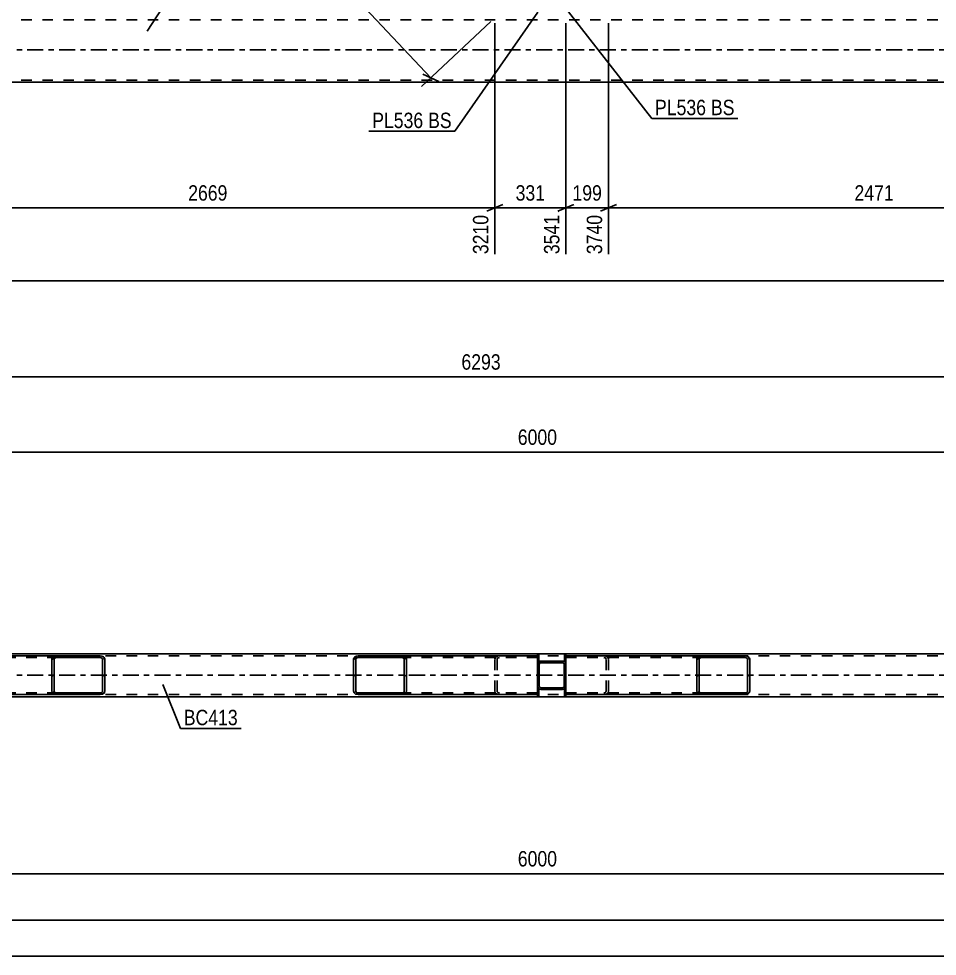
# Model space of a CAD drawing. Header units: millimetres. Extents: x -178 to 1011, y -683 to 158.
# Drawn here: x -0.2 to 170.7, y -296.2 to -121.8 of the extents above; entities that cross this region are included whole.
import ezdxf

# ---------------------------------------------------------------- set-up
doc = ezdxf.new("R2010")
doc.units = ezdxf.units.MM
doc.linetypes.add('DXK_LINE_DOT2', pattern=[3.9198, 1.9599, -1.9599])
doc.linetypes.add('DXK_LINE_DOT3', pattern=[5.9187, 2.979, -0.9799, 0.9799, -0.9799])
doc.styles.add('Arial Narrow', font='ARIALN.TTF', dxfattribs={"height": 0.2})

# ---------------------------------------------------------------- blocks, each defined once
blk = doc.blocks.new('Part-570387747-8058 - 7586')
at = {"color": 7, "linetype": 'DXK_LINE_DOT2'}
for p, q in [((798, -122), (-40, -122)), ((798, -133.2), (-40, -133.2)), ((798, -133.6), (-27.5, -133.6))]:
    blk.add_line(p, q, dxfattribs=at)
at = {"color": 7, "linetype": 'DXK_LINE_DOT3'}
blk.add_line((-40, -127.6), (798, -127.6), dxfattribs=at)
at = {"color": 2, "linetype": 'Continuous'}
blk.add_line((206.43, -133.6), (-14.5, -133.6), dxfattribs=at)
blk = doc.blocks.new('Part-570387747-6488 - 6363')
at = {"linetype": 'Continuous'}
h = blk.add_hatch(dxfattribs=at)
h.set_pattern_fill('', scale=0.7, style=0, pattern_type=0)
h.set_pattern_definition([(45, (71.4646, -247.493), (-1.57154, 1.57154), [])])
h.paths.add_polyline_path([(71.13, -247.54), (71.46, -247.49), (71.75, -247.35), (71.94, -247.15), (72.01, -246.9), (72.01, -240.98), (71.94, -240.74), (71.75, -240.53), (71.46, -240.39), (71.13, -240.34), (63, -240.34), (62.67, -240.39), (62.38, -240.53), (62.19, -240.74), (62.12, -240.98), (62.12, -246.9), (62.19, -247.15), (62.38, -247.35), (62.67, -247.49), (63, -247.54)])
h.paths.add_polyline_path([(62.83, -247.2), (62.69, -247.13), (62.6, -247.02), (62.56, -246.9), (62.56, -240.98), (62.6, -240.86), (62.69, -240.76), (62.83, -240.69), (63, -240.66), (71.13, -240.66), (71.3, -240.69), (71.44, -240.76), (71.53, -240.86), (71.57, -240.98), (71.57, -246.9), (71.53, -247.02), (71.44, -247.13), (71.3, -247.2), (71.13, -247.22), (63, -247.22)])
at = {"color": 2, "linetype": 'Continuous'}
for p, q in [((63, -240.34), (62.67, -240.39)), ((62.83, -240.69), (63, -240.66)), ((63, -240.34), (71.13, -240.34)), ((63, -240.66), (71.13, -240.66)), ((96.36, -240.34), (71.13, -240.34)), ((71.46, -240.39), (71.13, -240.34)), ((71.13, -240.66), (71.3, -240.69)), ((62.19, -240.74), (62.12, -240.98)), ((62.12, -246.9), (62.12, -240.98)), ((62.56, -240.98), (62.6, -240.86)), ((62.56, -246.9), (62.56, -240.98)), ((71.53, -240.86), (71.57, -240.98)), ((71.57, -246.9), (71.57, -240.98)), ((72.01, -240.98), (71.94, -240.74)), ((72.01, -246.9), (72.01, -240.98)), ((96.36, -241.3), (96.36, -241.94)), ((96.36, -245.94), (96.36, -246.58)), ((62.12, -246.9), (62.19, -247.15)), ((62.6, -247.02), (62.56, -246.9)), ((62.67, -247.49), (63, -247.54)), ((63, -247.22), (62.83, -247.2)), ((63, -247.22), (71.13, -247.22)), ((63, -247.54), (71.13, -247.54)), ((71.3, -247.2), (71.13, -247.22)), ((71.13, -247.54), (71.46, -247.49)), ((96.36, -247.54), (71.13, -247.54)), ((71.57, -246.9), (71.53, -247.02)), ((71.94, -247.15), (72.01, -246.9))]:
    blk.add_line(p, q, dxfattribs=at)
at = {"color": 7, "linetype": 'DXK_LINE_DOT2'}
for p, q in [((71.13, -240.34), (63, -240.34)), ((96.36, -240.66), (63, -240.66)), ((88.96, -240.39), (89.29, -240.34)), ((89.29, -240.66), (89.13, -240.69)), ((96.36, -240.34), (96.36, -241.3)), ((88.42, -240.98), (88.48, -240.74)), ((88.42, -246.9), (88.42, -240.98)), ((88.89, -240.86), (88.86, -240.98)), ((88.86, -246.9), (88.86, -240.98)), ((96.36, -241.94), (96.36, -245.94)), ((96.36, -247.22), (63, -247.22)), ((71.13, -247.54), (63, -247.54)), ((88.48, -247.15), (88.42, -246.9)), ((88.86, -246.9), (88.89, -247.02)), ((89.29, -247.54), (88.96, -247.49)), ((89.13, -247.2), (89.29, -247.22)), ((96.36, -246.9), (96.36, -246.58)), ((96.36, -247.54), (96.36, -246.9))]:
    blk.add_line(p, q, dxfattribs=at)
at = {"color": 2, "linetype": 'Continuous'}
for centre, radius, start, end in [((62.87, -241.17), 0.802, 104.5547, 147.5896), ((62.93, -241.07), 0.401, 104.5547, 147.5896), ((71.2, -241.07), 0.401, 32.4104, 75.4453), ((71.26, -241.17), 0.802, 32.4104, 75.4453), ((62.87, -246.72), 0.802, 212.4104, 255.4453), ((62.93, -246.81), 0.401, 212.4104, 255.4453), ((71.2, -246.81), 0.401, 284.5547, 327.5896), ((71.26, -246.72), 0.802, 284.5547, 327.5896)]:
    blk.add_arc(centre, radius, start, end, dxfattribs=at)
at = {"color": 7, "linetype": 'DXK_LINE_DOT2'}
for centre, radius, start, end in [((89.16, -241.17), 0.802, 104.5547, 147.5896), ((89.23, -241.07), 0.401, 104.5547, 147.5896), ((89.16, -246.72), 0.802, 212.4104, 255.4453), ((89.23, -246.81), 0.401, 212.4104, 255.4453)]:
    blk.add_arc(centre, radius, start, end, dxfattribs=at)
blk = doc.blocks.new('Part-570387747-6525 - 6363')
at = {"color": 7, "linetype": 'DXK_LINE_DOT2'}
for p, q in [((798, -240.34), (-40, -240.34)), ((798, -247.54), (-40, -247.54))]:
    blk.add_line(p, q, dxfattribs=at)
at = {"color": 2, "linetype": 'Continuous'}
for p, q in [((793.2, -239.94), (-35.2, -239.94)), ((793.2, -247.94), (-35.2, -247.94))]:
    blk.add_line(p, q, dxfattribs=at)
at = {"color": 7, "linetype": 'DXK_LINE_DOT3'}
blk.add_line((-40, -243.94), (798, -243.94), dxfattribs=at)
blk = doc.blocks.new('Part-570387747-6581 - 6363')
at = {"color": 2, "linetype": 'Continuous'}
for p, q in [((96.36, -247.78), (96.36, -246.58)), ((96.6, -246.58), (96.36, -246.58)), ((96.6, -246.58), (96.6, -247.78)), ((96.6, -246.58), (96.6, -247.78)), ((96.6, -247.78), (96.36, -247.78))]:
    blk.add_line(p, q, dxfattribs=at)
at = {"color": 7, "linetype": 'DXK_LINE_DOT2'}
for p, q in [((96.36, -247.78), (96.36, -246.58)), ((96.6, -246.58), (96.6, -246.58)), ((96.6, -247.78), (96.6, -247.78))]:
    blk.add_line(p, q, dxfattribs=at)
blk = doc.blocks.new('Part-570387747-6588 - 6363')
at = {"linetype": 'Continuous'}
h = blk.add_hatch(dxfattribs=at)
h.set_pattern_fill('', scale=0.7, style=0, pattern_type=0)
h.set_pattern_definition([(45, (15.336, -247.493), (-1.57154, 1.57154), [])])
h.paths.add_polyline_path([(15, -247.54), (15.34, -247.49), (15.62, -247.35), (15.81, -247.15), (15.88, -246.9), (15.88, -240.98), (15.81, -240.74), (15.62, -240.53), (15.34, -240.39), (15, -240.34), (6.87, -240.34), (6.54, -240.39), (6.25, -240.53), (6.06, -240.74), (5.99, -240.98), (5.99, -246.9), (6.06, -247.15), (6.25, -247.35), (6.54, -247.49), (6.87, -247.54)])
h.paths.add_polyline_path([(6.71, -247.2), (6.56, -247.13), (6.47, -247.02), (6.43, -246.9), (6.43, -240.98), (6.47, -240.86), (6.56, -240.76), (6.71, -240.69), (6.87, -240.66), (15, -240.66), (15.17, -240.69), (15.31, -240.76), (15.41, -240.86), (15.44, -240.98), (15.44, -246.9), (15.41, -247.02), (15.31, -247.13), (15.17, -247.2), (15, -247.22), (6.87, -247.22)])
at = {"color": 2, "linetype": 'Continuous'}
for p, q in [((-18.36, -240.34), (-18.36, -247.54)), ((-18.36, -240.34), (6.87, -240.34)), ((6.87, -240.34), (6.54, -240.39)), ((6.71, -240.69), (6.87, -240.66)), ((6.87, -240.34), (15, -240.34)), ((6.87, -240.66), (15, -240.66)), ((15.34, -240.39), (15, -240.34)), ((15, -240.66), (15.17, -240.69)), ((6.06, -240.74), (5.99, -240.98)), ((5.99, -246.9), (5.99, -240.98)), ((6.43, -240.98), (6.47, -240.86)), ((6.43, -246.9), (6.43, -240.98)), ((15.41, -240.86), (15.44, -240.98)), ((15.44, -246.9), (15.44, -240.98)), ((15.88, -240.98), (15.81, -240.74)), ((15.88, -246.9), (15.88, -240.98)), ((-18.36, -247.54), (6.87, -247.54)), ((5.99, -246.9), (6.06, -247.15)), ((6.47, -247.02), (6.43, -246.9)), ((6.54, -247.49), (6.87, -247.54)), ((6.87, -247.22), (6.71, -247.2)), ((6.87, -247.22), (15, -247.22)), ((6.87, -247.54), (15, -247.54)), ((15.17, -247.2), (15, -247.22)), ((15, -247.54), (15.34, -247.49)), ((15.44, -246.9), (15.41, -247.02)), ((15.81, -247.15), (15.88, -246.9))]:
    blk.add_line(p, q, dxfattribs=at)
at = {"color": 7, "linetype": 'DXK_LINE_DOT2'}
for p, q in [((-18.36, -240.66), (15, -240.66)), ((-11.29, -240.34), (-10.96, -240.39)), ((-11.13, -240.69), (-11.29, -240.66)), ((6.87, -240.34), (15, -240.34)), ((-10.85, -240.98), (-10.89, -240.86)), ((-10.85, -246.9), (-10.85, -240.98)), ((-10.48, -240.74), (-10.41, -240.98)), ((-10.41, -246.9), (-10.41, -240.98)), ((-18.36, -247.22), (15, -247.22)), ((-11.29, -247.22), (-11.13, -247.2)), ((-10.96, -247.49), (-11.29, -247.54)), ((-10.89, -247.02), (-10.85, -246.9)), ((-10.41, -246.9), (-10.48, -247.15)), ((6.87, -247.54), (15, -247.54))]:
    blk.add_line(p, q, dxfattribs=at)
for centre, radius, start, end in [((-11.23, -241.07), 0.401, 32.4104, 75.4453), ((-11.16, -241.17), 0.802, 32.4104, 75.4453), ((-11.23, -246.81), 0.401, 284.5547, 327.5896), ((-11.16, -246.72), 0.802, 284.5547, 327.5896)]:
    blk.add_arc(centre, radius, start, end, dxfattribs=at)
at = {"color": 2, "linetype": 'Continuous'}
for centre, radius, start, end in [((6.74, -241.17), 0.802, 104.5547, 147.5896), ((6.81, -241.07), 0.401, 104.5547, 147.5896), ((15.07, -241.07), 0.401, 32.4104, 75.4453), ((15.13, -241.17), 0.802, 32.4104, 75.4453), ((6.74, -246.72), 0.802, 212.4104, 255.4453), ((6.81, -246.81), 0.401, 212.4104, 255.4453), ((15.07, -246.81), 0.401, 284.5547, 327.5896), ((15.13, -246.72), 0.802, 284.5547, 327.5896)]:
    blk.add_arc(centre, radius, start, end, dxfattribs=at)
blk = doc.blocks.new('Part-570387747-6590 - 6363')
at = {"linetype": 'Continuous'}
h = blk.add_hatch(dxfattribs=at)
h.set_pattern_fill('', scale=0.7, style=0, pattern_type=0)
h.set_pattern_definition([(45, (101.2457, -246.533), (-1.57154, 1.57154), [])])
h.paths.add_polyline_path([(101, -246.58), (101.25, -246.53), (101.45, -246.39), (101.59, -246.19), (101.64, -245.94), (101.64, -241.94), (101.59, -241.7), (101.45, -241.49), (101.25, -241.35), (101, -241.3), (97, -241.3), (96.76, -241.35), (96.55, -241.49), (96.41, -241.7), (96.36, -241.94), (96.36, -245.94), (96.41, -246.19), (96.55, -246.39), (96.76, -246.53), (97, -246.58)])
h.paths.add_polyline_path([(96.88, -246.24), (96.77, -246.17), (96.71, -246.06), (96.68, -245.94), (96.68, -241.94), (96.71, -241.82), (96.77, -241.72), (96.88, -241.65), (97, -241.62), (101, -241.62), (101.12, -241.65), (101.23, -241.72), (101.3, -241.82), (101.32, -241.94), (101.32, -245.94), (101.3, -246.06), (101.23, -246.17), (101.12, -246.24), (101, -246.26), (97, -246.26)])
at = {"color": 7, "linetype": 'DXK_LINE_DOT2'}
for p, q in [((96.36, -241.94), (96.41, -241.7)), ((96.36, -245.94), (96.36, -241.94)), ((96.71, -241.82), (96.68, -241.94)), ((96.68, -245.94), (96.68, -241.94)), ((96.76, -241.35), (97, -241.3)), ((97, -241.62), (96.88, -241.65)), ((97, -241.3), (101, -241.3)), ((97, -241.62), (101, -241.62)), ((101, -241.3), (101.25, -241.35)), ((101.12, -241.65), (101, -241.62)), ((101.32, -241.94), (101.3, -241.82)), ((101.32, -245.94), (101.32, -241.94)), ((101.59, -241.7), (101.64, -241.94)), ((101.64, -245.94), (101.64, -241.94)), ((96.41, -246.19), (96.36, -245.94)), ((96.68, -245.94), (96.71, -246.06)), ((101.3, -246.06), (101.32, -245.94)), ((101.64, -245.94), (101.59, -246.19)), ((97, -246.58), (96.76, -246.53)), ((96.88, -246.24), (97, -246.26)), ((97, -246.26), (101, -246.26)), ((97, -246.58), (101, -246.58)), ((101, -246.26), (101.12, -246.24)), ((101.25, -246.53), (101, -246.58))]:
    blk.add_line(p, q, dxfattribs=at)
at = {"color": 2, "linetype": 'Continuous'}
for p, q in [((96.41, -241.7), (96.36, -241.94)), ((96.36, -245.94), (96.36, -241.94)), ((96.68, -241.94), (96.71, -241.82)), ((96.68, -245.94), (96.68, -241.94)), ((97, -241.3), (96.76, -241.35)), ((96.88, -241.65), (97, -241.62)), ((97, -241.3), (101, -241.3)), ((97, -241.62), (101, -241.62)), ((101.25, -241.35), (101, -241.3)), ((101, -241.62), (101.12, -241.65)), ((101.3, -241.82), (101.32, -241.94)), ((101.32, -245.94), (101.32, -241.94)), ((101.64, -241.94), (101.59, -241.7)), ((101.64, -245.94), (101.64, -241.94)), ((96.36, -245.94), (96.41, -246.19)), ((96.71, -246.06), (96.68, -245.94)), ((101.32, -245.94), (101.3, -246.06)), ((101.59, -246.19), (101.64, -245.94)), ((96.76, -246.53), (97, -246.58)), ((97, -246.26), (96.88, -246.24)), ((97, -246.26), (101, -246.26)), ((97, -246.58), (101, -246.58)), ((101.12, -246.24), (101, -246.26)), ((101, -246.58), (101.25, -246.53))]:
    blk.add_line(p, q, dxfattribs=at)
at = {"color": 7, "linetype": 'DXK_LINE_DOT2'}
for centre, radius, start, end in [((97, -241.94), 0.64, 112.5, 157.5), ((97, -241.94), 0.32, 112.5, 157.5), ((101, -241.94), 0.32, 22.5, 67.5), ((101, -241.94), 0.64, 22.5, 67.5), ((97, -245.94), 0.64, 202.5, 247.5), ((97, -245.94), 0.32, 202.5, 247.5), ((101, -245.94), 0.32, 292.5, 337.5), ((101, -245.94), 0.64, 292.5, 337.5)]:
    blk.add_arc(centre, radius, start, end, dxfattribs=at)
at = {"color": 2, "linetype": 'Continuous'}
for centre, radius, start, end in [((97, -241.94), 0.64, 112.5, 157.5), ((97, -241.94), 0.32, 112.5, 157.5), ((101, -241.94), 0.32, 22.5, 67.5), ((101, -241.94), 0.64, 22.5, 67.5), ((97, -245.94), 0.64, 202.5, 247.5), ((97, -245.94), 0.32, 202.5, 247.5), ((101, -245.94), 0.32, 292.5, 337.5), ((101, -245.94), 0.64, 292.5, 337.5)]:
    blk.add_arc(centre, radius, start, end, dxfattribs=at)
blk = doc.blocks.new('Part-570387747-6598 - 6363')
at = {"linetype": 'Continuous'}
h = blk.add_hatch(dxfattribs=at)
h.set_pattern_fill('', scale=0.7, style=0, pattern_type=0)
h.set_pattern_definition([(45, (135.336, -247.493), (-1.57154, 1.57154), [])])
h.paths.add_polyline_path([(135, -247.54), (135.34, -247.49), (135.62, -247.35), (135.81, -247.15), (135.88, -246.9), (135.88, -240.98), (135.81, -240.74), (135.62, -240.53), (135.34, -240.39), (135, -240.34), (126.87, -240.34), (126.54, -240.39), (126.25, -240.53), (126.06, -240.74), (125.99, -240.98), (125.99, -246.9), (126.06, -247.15), (126.25, -247.35), (126.54, -247.49), (126.87, -247.54)])
h.paths.add_polyline_path([(126.71, -247.2), (126.56, -247.13), (126.47, -247.02), (126.43, -246.9), (126.43, -240.98), (126.47, -240.86), (126.56, -240.76), (126.71, -240.69), (126.87, -240.66), (135, -240.66), (135.17, -240.69), (135.31, -240.76), (135.41, -240.86), (135.44, -240.98), (135.44, -246.9), (135.41, -247.02), (135.31, -247.13), (135.17, -247.2), (135, -247.22), (126.87, -247.22)])
at = {"color": 2, "linetype": 'Continuous'}
for p, q in [((126.87, -240.34), (101.64, -240.34)), ((126.87, -240.34), (126.54, -240.39)), ((126.71, -240.69), (126.87, -240.66)), ((126.87, -240.34), (135, -240.34)), ((126.87, -240.66), (135, -240.66)), ((135.34, -240.39), (135, -240.34)), ((135, -240.66), (135.17, -240.69)), ((101.64, -241.3), (101.64, -241.94)), ((126.06, -240.74), (125.99, -240.98)), ((125.99, -246.9), (125.99, -240.98)), ((126.43, -240.98), (126.47, -240.86)), ((126.43, -246.9), (126.43, -240.98)), ((135.41, -240.86), (135.44, -240.98)), ((135.44, -246.9), (135.44, -240.98)), ((135.88, -240.98), (135.81, -240.74)), ((135.88, -246.9), (135.88, -240.98)), ((101.64, -246.58), (101.64, -245.94)), ((126.87, -247.54), (101.64, -247.54)), ((125.99, -246.9), (126.06, -247.15)), ((126.47, -247.02), (126.43, -246.9)), ((126.54, -247.49), (126.87, -247.54)), ((126.87, -247.22), (126.71, -247.2)), ((126.87, -247.22), (135, -247.22)), ((126.87, -247.54), (135, -247.54)), ((135.17, -247.2), (135, -247.22)), ((135, -247.54), (135.34, -247.49)), ((135.44, -246.9), (135.41, -247.02)), ((135.81, -247.15), (135.88, -246.9))]:
    blk.add_line(p, q, dxfattribs=at)
at = {"color": 7, "linetype": 'DXK_LINE_DOT2'}
for p, q in [((101.64, -240.34), (101.64, -241.3)), ((135, -240.66), (101.64, -240.66)), ((108.71, -240.34), (109.04, -240.39)), ((108.87, -240.69), (108.71, -240.66)), ((135, -240.34), (126.87, -240.34)), ((101.64, -241.94), (101.64, -245.94)), ((109.15, -240.98), (109.11, -240.86)), ((109.15, -246.9), (109.15, -240.98)), ((109.52, -240.74), (109.59, -240.98)), ((109.59, -246.9), (109.59, -240.98)), ((101.64, -246.9), (101.64, -246.58)), ((101.64, -247.54), (101.64, -246.9)), ((135, -247.22), (101.64, -247.22)), ((108.71, -247.22), (108.87, -247.2)), ((109.04, -247.49), (108.71, -247.54)), ((109.11, -247.02), (109.15, -246.9)), ((109.59, -246.9), (109.52, -247.15)), ((135, -247.54), (126.87, -247.54))]:
    blk.add_line(p, q, dxfattribs=at)
for centre, radius, start, end in [((108.77, -241.07), 0.401, 32.4104, 75.4453), ((108.84, -241.17), 0.802, 32.4104, 75.4453), ((108.77, -246.81), 0.401, 284.5547, 327.5896), ((108.84, -246.72), 0.802, 284.5547, 327.5896)]:
    blk.add_arc(centre, radius, start, end, dxfattribs=at)
at = {"color": 2, "linetype": 'Continuous'}
for centre, radius, start, end in [((126.74, -241.17), 0.802, 104.5547, 147.5896), ((126.81, -241.07), 0.401, 104.5547, 147.5896), ((135.07, -241.07), 0.401, 32.4104, 75.4453), ((135.13, -241.17), 0.802, 32.4104, 75.4453), ((126.74, -246.72), 0.802, 212.4104, 255.4453), ((126.81, -246.81), 0.401, 212.4104, 255.4453), ((135.07, -246.81), 0.401, 284.5547, 327.5896), ((135.13, -246.72), 0.802, 284.5547, 327.5896)]:
    blk.add_arc(centre, radius, start, end, dxfattribs=at)
blk = doc.blocks.new('Part-570387747-6647 - 6363')
at = {"color": 2, "linetype": 'Continuous'}
for p, q in [((96.36, -241.3), (96.36, -240.1)), ((96.36, -240.1), (96.6, -240.1)), ((96.6, -240.1), (96.6, -241.3)), ((96.6, -241.3), (96.6, -240.1)), ((96.6, -241.3), (96.36, -241.3))]:
    blk.add_line(p, q, dxfattribs=at)
at = {"color": 7, "linetype": 'DXK_LINE_DOT2'}
for p, q in [((96.36, -241.3), (96.36, -240.1)), ((96.6, -240.1), (96.6, -240.1)), ((96.6, -241.3), (96.6, -241.3))]:
    blk.add_line(p, q, dxfattribs=at)
blk = doc.blocks.new('Part-570387747-6648 - 6363')
at = {"color": 2, "linetype": 'Continuous'}
for p, q in [((101.4, -246.58), (101.4, -246.58)), ((101.4, -247.78), (101.4, -246.58)), ((101.64, -246.58), (101.4, -246.58)), ((101.64, -246.58), (101.64, -246.58)), ((101.64, -246.58), (101.64, -247.78)), ((101.4, -247.78), (101.4, -247.78)), ((101.4, -247.78), (101.64, -247.78)), ((101.64, -247.78), (101.64, -247.78))]:
    blk.add_line(p, q, dxfattribs=at)
at = {"color": 7, "linetype": 'DXK_LINE_DOT2'}
for p, q in [((101.4, -247.78), (101.4, -246.58)), ((101.64, -247.78), (101.64, -246.58))]:
    blk.add_line(p, q, dxfattribs=at)
blk = doc.blocks.new('Part-570387747-6649 - 6363')
at = {"color": 2, "linetype": 'Continuous'}
for p, q in [((101.4, -240.1), (101.4, -240.1)), ((101.64, -240.1), (101.4, -240.1)), ((101.4, -241.3), (101.4, -240.1)), ((101.64, -240.1), (101.64, -240.1)), ((101.64, -240.1), (101.64, -241.3)), ((101.4, -241.3), (101.4, -241.3)), ((101.64, -241.3), (101.4, -241.3)), ((101.64, -241.3), (101.64, -241.3))]:
    blk.add_line(p, q, dxfattribs=at)
at = {"color": 7, "linetype": 'DXK_LINE_DOT2'}
for p, q in [((101.4, -241.3), (101.4, -240.1)), ((101.64, -240.1), (101.64, -241.3))]:
    blk.add_line(p, q, dxfattribs=at)
blk = doc.blocks.new('StraightDimension-570387747-8708 - 7586')
at = {"color": 7, "linetype": 'Continuous'}
for p, q in [((88.42, -122.6), (88.42, -165.6)), ((101.64, -122.6), (101.64, -165.6)), ((89.92, -156.39), (86.92, -157.59)), ((100.14, -157.59), (103.14, -156.39)), ((88.42, -156.99), (101.64, -156.99))]:
    blk.add_line(p, q, dxfattribs=at)
at = {"color": 0}
blk.add_wipeout([(98.37, -156.24), (98.37, -152.04), (91.69, -152.04), (91.69, -156.24)], dxfattribs=at)
at = {"color": 0, "linetype": 'Continuous'}
blk.add_wipeout([(101.04, -157.69), (96.84, -157.69), (96.84, -166.2), (101.04, -166.2)], dxfattribs=at)
at = {"color": 3, "style": 'Arial Narrow'}
blk.add_text('331', height=2.863, dxfattribs=at).set_placement((92.29, -155.64))
at = {"color": 3, "linetype": 'Continuous', "style": 'Arial Narrow'}
blk.add_text('3541', height=2.863, rotation=90.0002, dxfattribs=at).set_placement((100.44, -165.6))
blk = doc.blocks.new('StraightDimension-570387747-8250 - 7586')
at = {"color": 7, "linetype": 'Continuous'}
for p, q in [((38.27, -69.74), (25.36, -81.88)), ((28.58, -80.92), (25.65, -79.55)), ((27.11, -80.23), (76.53, -132.78)), ((87.69, -122.29), (74.78, -134.42)), ((75.06, -132.1), (77.99, -133.46))]:
    blk.add_line(p, q, dxfattribs=at)
at = {"color": 0}
blk.add_wipeout([(55.28, -109.09), (58.34, -106.22), (52.51, -100.02), (49.45, -102.89)], dxfattribs=at)
at = {"color": 3, "style": 'Arial Narrow'}
blk.add_text('1803', height=2.863, rotation=-46.7591, dxfattribs=at).set_placement((50.3, -102.92))
blk = doc.blocks.new('StraightDimension-570387747-9321 - 7586')
at = {"color": 7, "linetype": 'Continuous'}
blk.add_line((-41, -170.58), (839, -170.58), dxfattribs=at)
blk = doc.blocks.new('StraightDimension-570387747-8680 - 7586')
at = {"color": 7, "linetype": 'Continuous'}
for p, q in [((109.59, -122.6), (109.59, -165.6)), ((208.42, -122.6), (208.42, -165.6)), ((111.09, -156.39), (108.09, -157.59)), ((206.92, -157.59), (209.92, -156.39)), ((109.59, -156.99), (208.42, -156.99))]:
    blk.add_line(p, q, dxfattribs=at)
at = {"color": 0}
blk.add_wipeout([(163.26, -156.24), (163.26, -152.04), (154.74, -152.04), (154.74, -156.24)], dxfattribs=at)
at = {"color": 0, "linetype": 'Continuous'}
blk.add_wipeout([(207.82, -157.69), (203.62, -157.69), (203.62, -166.2), (207.82, -166.2)], dxfattribs=at)
at = {"color": 3, "style": 'Arial Narrow'}
blk.add_text('2471', height=2.863, dxfattribs=at).set_placement((155.34, -155.64))
at = {"color": 3, "linetype": 'Continuous', "style": 'Arial Narrow'}
blk.add_text('6210', height=2.863, rotation=90.0002, dxfattribs=at).set_placement((207.22, -165.6))
blk = doc.blocks.new('StraightDimension-570387747-8696 - 7586')
at = {"color": 7, "linetype": 'Continuous'}
for p, q in [((101.64, -122.6), (101.64, -165.6)), ((109.59, -122.6), (109.59, -165.6)), ((100.14, -157.59), (103.14, -156.39)), ((111.09, -156.39), (108.09, -157.59)), ((101.64, -156.99), (109.59, -156.99))]:
    blk.add_line(p, q, dxfattribs=at)
at = {"color": 0}
blk.add_wipeout([(108.96, -156.24), (108.96, -152.04), (102.27, -152.04), (102.27, -156.24)], dxfattribs=at)
at = {"color": 0, "linetype": 'Continuous'}
blk.add_wipeout([(108.99, -157.69), (104.79, -157.69), (104.79, -166.2), (108.99, -166.2)], dxfattribs=at)
at = {"color": 3, "style": 'Arial Narrow'}
blk.add_text('199', height=2.863, dxfattribs=at).set_placement((102.87, -155.64))
at = {"color": 3, "linetype": 'Continuous', "style": 'Arial Narrow'}
blk.add_text('3740', height=2.863, rotation=90.0002, dxfattribs=at).set_placement((108.39, -165.6))
blk = doc.blocks.new('StraightDimension-570387747-8720 - 7586')
at = {"color": 7, "linetype": 'Continuous'}
for p, q in [((-18.36, -122.6), (-18.36, -163.77)), ((88.42, -122.6), (88.42, -165.6)), ((-16.86, -156.39), (-19.86, -157.59)), ((86.92, -157.59), (89.92, -156.39)), ((-18.36, -156.99), (88.42, -156.99))]:
    blk.add_line(p, q, dxfattribs=at)
at = {"color": 0}
blk.add_wipeout([(39.28, -156.24), (39.28, -152.04), (30.77, -152.04), (30.77, -156.24)], dxfattribs=at)
at = {"color": 0, "linetype": 'Continuous'}
blk.add_wipeout([(87.82, -157.69), (83.62, -157.69), (83.62, -166.2), (87.82, -166.2)], dxfattribs=at)
at = {"color": 3, "style": 'Arial Narrow'}
blk.add_text('2669', height=2.863, dxfattribs=at).set_placement((31.37, -155.64))
at = {"color": 3, "linetype": 'Continuous', "style": 'Arial Narrow'}
blk.add_text('3210', height=2.863, rotation=90.0002, dxfattribs=at).set_placement((87.22, -165.6))
blk = doc.blocks.new('StraightDimension-570387747-6890 - 6363')
at = {"color": 7, "linetype": 'Continuous'}
blk.add_line((-41, -296.23), (799, -296.23), dxfattribs=at)
blk = doc.blocks.new('StraightDimension-570387747-6774 - 6363')
at = {"color": 7, "linetype": 'Continuous'}
for p, q in [((-23.64, -254.26), (-23.64, -283.27)), ((216.36, -265.47), (216.36, -283.27)), ((-22.14, -280.27), (-25.14, -281.47)), ((214.86, -281.47), (217.86, -280.27)), ((-23.64, -280.87), (216.36, -280.87))]:
    blk.add_line(p, q, dxfattribs=at)
at = {"color": 0}
blk.add_wipeout([(100.62, -280.12), (100.62, -275.92), (92.1, -275.92), (92.1, -280.12)], dxfattribs=at)
at = {"color": 3, "style": 'Arial Narrow'}
blk.add_text('6000', height=2.863, dxfattribs=at).set_placement((92.7, -279.52))
blk = doc.blocks.new('StraightDimension-570387747-6809 - 6363')
at = {"color": 7, "linetype": 'Continuous'}
for p, q in [((216.36, -227.89), (216.36, -193.82)), ((-23.64, -233.78), (-23.64, -195.65)), ((-22.14, -201.83), (-25.14, -203.03)), ((214.86, -203.03), (217.86, -201.83)), ((-23.64, -202.43), (216.36, -202.43))]:
    blk.add_line(p, q, dxfattribs=at)
at = {"color": 0, "linetype": 'Continuous'}
blk.add_wipeout([(215.76, -193.22), (211.56, -193.22), (211.56, -201.73), (215.76, -201.73)], dxfattribs=at)
at = {"color": 0}
blk.add_wipeout([(100.62, -201.68), (100.62, -197.48), (92.1, -197.48), (92.1, -201.68)], dxfattribs=at)
at = {"color": 3, "linetype": 'Continuous', "style": 'Arial Narrow'}
blk.add_text('6409', height=2.863, rotation=90.0002, dxfattribs=at).set_placement((215.16, -201.13))
at = {"color": 3, "style": 'Arial Narrow'}
blk.add_text('6000', height=2.863, dxfattribs=at).set_placement((92.7, -201.08))
blk = doc.blocks.new('StraightDimension-570387747-6853 - 6363')
at = {"color": 7, "linetype": 'Continuous'}
for p, q in [((211.72, -230.54), (211.72, -179.83)), ((-40, -238.94), (-40, -185.31)), ((-38.5, -187.84), (-41.5, -189.04)), ((210.22, -189.04), (213.22, -187.84)), ((-40, -188.44), (211.72, -188.44))]:
    blk.add_line(p, q, dxfattribs=at)
at = {"color": 0, "linetype": 'Continuous'}
for points in [[(211.12, -179.23), (206.92, -179.23), (206.92, -187.74), (211.12, -187.74)], [(-40.6, -184.71), (-44.8, -184.71), (-44.8, -187.74), (-40.6, -187.74)]]:
    blk.add_wipeout(points, dxfattribs=at)
at = {"color": 0}
blk.add_wipeout([(90.12, -187.69), (90.12, -183.49), (81.61, -183.49), (81.61, -187.69)], dxfattribs=at)
at = {"color": 3, "linetype": 'Continuous', "style": 'Arial Narrow'}
for s, height, p in [('6293', 2.863, (210.52, -187.14)), ('0', 2.86, (-41.2, -187.14))]:
    blk.add_text(s, height=height, rotation=90.0002, dxfattribs=at).set_placement(p)
at = {"color": 3, "style": 'Arial Narrow'}
blk.add_text('6293', height=2.863, dxfattribs=at).set_placement((82.21, -187.09))
blk = doc.blocks.new('StraightDimension-570387747-6935 - 6363')
at = {"color": 7, "linetype": 'Continuous'}
blk.add_line((-40, -289.49), (798, -289.49), dxfattribs=at)
blk = doc.blocks.new('MarkSet-570387747-19007 - 7586')
at = {"color": 0}
for points in [[(127.74, -139.74), (127.74, -136.74), (118.23, -136.74), (118.23, -139.74)], [(133.02, -139.74), (133.02, -136.74), (128.64, -136.74), (128.64, -139.74)]]:
    blk.add_wipeout(points, dxfattribs=at)
for points in [[(127.74, -139.74), (127.74, -136.74), (118.23, -136.74), (118.23, -139.74)], [(133.02, -139.74), (133.02, -136.74), (128.64, -136.74), (128.64, -139.74)]]:
    blk.add_wipeout(points, dxfattribs=at)
at = {"color": 30, "linetype": 'Continuous'}
for p, q in [((101.46, -119.64), (117.63, -140.34)), ((117.63, -140.34), (133.62, -140.34))]:
    blk.add_line(p, q, dxfattribs=at)
at = {"color": 3, "style": 'Arial Narrow'}
for s, p in [('PL536', (118.23, -139.74)), ('BS', (128.64, -139.74))]:
    blk.add_text(s, height=2.863, dxfattribs=at).set_placement(p)
blk = doc.blocks.new('Mark-570387747-8054 - 7586')
at = {"color": 0}
blk.add_wipeout([(38.49, -117.16), (38.49, -114.16), (28.44, -114.16), (28.44, -117.16)], dxfattribs=at)
blk.add_wipeout([(38.49, -117.16), (38.49, -114.16), (28.44, -114.16), (28.44, -117.16)], dxfattribs=at)
at = {"color": 30, "linetype": 'Continuous'}
for p, q in [((23.74, -124.14), (27.84, -117.76)), ((27.84, -117.76), (39.09, -117.76))]:
    blk.add_line(p, q, dxfattribs=at)
at = {"color": 3, "style": 'Arial Narrow'}
blk.add_text('BC413', height=2.863, dxfattribs=at).set_placement((28.44, -117.16))
blk = doc.blocks.new('MarkSet-570387747-9647 - 7586')
at = {"color": 0}
for points in [[(75.11, -142.14), (75.11, -139.14), (65.61, -139.14), (65.61, -142.14)], [(80.4, -142.14), (80.4, -139.14), (76.01, -139.14), (76.01, -142.14)]]:
    blk.add_wipeout(points, dxfattribs=at)
for points in [[(75.11, -142.14), (75.11, -139.14), (65.61, -139.14), (65.61, -142.14)], [(80.4, -142.14), (80.4, -139.14), (76.01, -139.14), (76.01, -142.14)]]:
    blk.add_wipeout(points, dxfattribs=at)
at = {"color": 30, "linetype": 'Continuous'}
for p in [(96.42, -120.6), (65.01, -142.74)]:
    blk.add_line(p, (81, -142.74), dxfattribs=at)
at = {"color": 3, "style": 'Arial Narrow'}
for s, p in [('PL536', (65.61, -142.14)), ('BS', (76.01, -142.14))]:
    blk.add_text(s, height=2.863, dxfattribs=at).set_placement(p)
blk = doc.blocks.new('Mark-570387747-6521 - 6363')
at = {"color": 0}
blk.add_wipeout([(40.6, -253.24), (40.6, -250.24), (30.55, -250.24), (30.55, -253.24)], dxfattribs=at)
blk.add_wipeout([(40.6, -253.24), (40.6, -250.24), (30.55, -250.24), (30.55, -253.24)], dxfattribs=at)
at = {"color": 30, "linetype": 'Continuous'}
for p, q in [((26.66, -245.64), (29.95, -253.84)), ((29.95, -253.84), (41.2, -253.84))]:
    blk.add_line(p, q, dxfattribs=at)
at = {"color": 3, "style": 'Arial Narrow'}
blk.add_text('BC413', height=2.863, dxfattribs=at).set_placement((30.55, -253.24))

msp = doc.modelspace()

# ---------------------------------------------------------------- block references
for name in ['Part-570387747-8058 - 7586', 'StraightDimension-570387747-6809 - 6363', 'Part-570387747-6525 - 6363', 'Part-570387747-6588 - 6363', 'Part-570387747-6488 - 6363', 'Part-570387747-6647 - 6363', 'Part-570387747-6649 - 6363', 'Part-570387747-6598 - 6363', 'Part-570387747-6590 - 6363', 'Part-570387747-6581 - 6363', 'Part-570387747-6648 - 6363', 'StraightDimension-570387747-6890 - 6363']:
    msp.add_blockref(name, (0, 0))

# ---------------------------------------------------------------- next in the draw order: block references
for name in ['StraightDimension-570387747-8708 - 7586', 'StraightDimension-570387747-6853 - 6363', 'StraightDimension-570387747-6774 - 6363']:
    msp.add_blockref(name, (0, 0))

# ---------------------------------------------------------------- next in the draw order: block references
for name in ['StraightDimension-570387747-8250 - 7586', 'StraightDimension-570387747-6935 - 6363']:
    msp.add_blockref(name, (0, 0))

# ---------------------------------------------------------------- next in the draw order: block references
for name in ['StraightDimension-570387747-9321 - 7586', 'Mark-570387747-6521 - 6363']:
    msp.add_blockref(name, (0, 0))

# ---------------------------------------------------------------- next in the draw order: block references
for name in ['StraightDimension-570387747-8720 - 7586', 'StraightDimension-570387747-8680 - 7586']:
    msp.add_blockref(name, (0, 0))

# ---------------------------------------------------------------- next in the draw order: block references
for name in ['Mark-570387747-8054 - 7586', 'MarkSet-570387747-9647 - 7586', 'StraightDimension-570387747-8696 - 7586']:
    msp.add_blockref(name, (0, 0))

# ---------------------------------------------------------------- next in the draw order: block references
msp.add_blockref('MarkSet-570387747-19007 - 7586', (0, 0))

doc.saveas('drawing.dxf')
